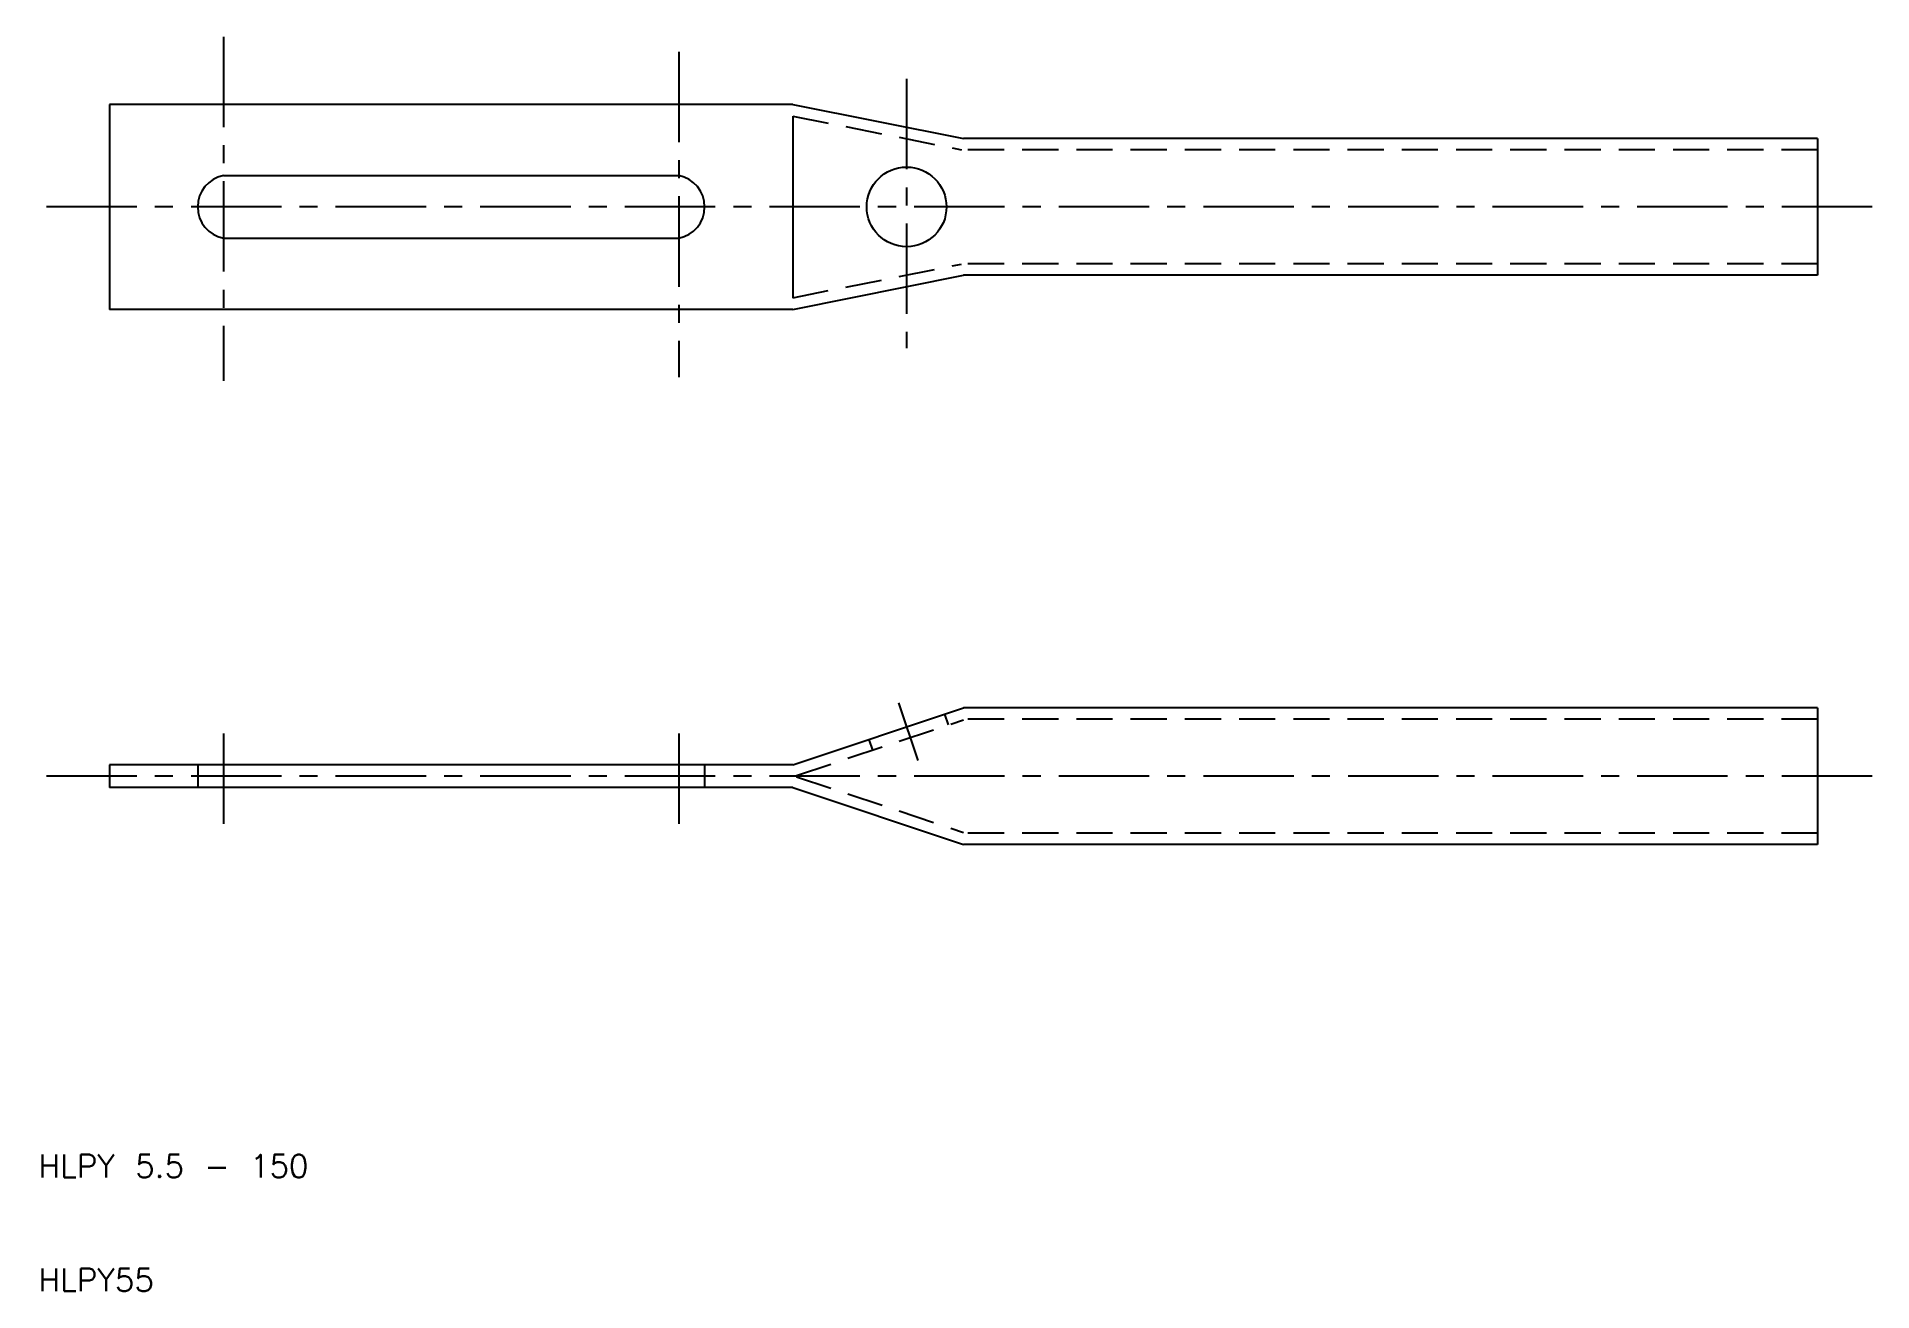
# Model space of a CAD drawing. Extents: x 270 to 431, y 4 to 114.
import ezdxf

# ---------------------------------------------------------------- set-up
doc = ezdxf.new("R2010")
doc.units = 0
doc.header["$LTSCALE"] = 0.25
doc.linetypes.add('CENTER', pattern=[50.8, 31.75, -6.35, 6.35, -6.35])
doc.linetypes.add('DASHED', pattern=[19.05, 12.7, -6.35])
doc.layers.get('0').update_dxf_attribs({"linetype": 'CONTINUOUS'})
doc.layers.add('CENTER', color=1, linetype='CENTER')
doc.styles.get("Standard").update_dxf_attribs({"font": 'txt.shx'})

msp = doc.modelspace()

# ---------------------------------------------------------------- linework, layer by layer
for p, q in [((336.05, 108.25), (276.05, 108.25)), ((276.05, 108.25), (276.05, 90.25)), ((336.05, 108.25), (351.05, 105.25)), ((336.05, 107.23), (336.05, 91.27)), ((426.05, 105.25), (351.05, 105.25)), ((426.05, 105.25), (426.05, 93.25)), ((286.05, 102), (326.05, 102)), ((286.05, 96.5), (326.05, 96.5)), ((336.05, 90.25), (351.05, 93.25)), ((426.05, 93.25), (351.05, 93.25)), ((336.05, 90.25), (276.05, 90.25)), ((336.05, 50.25), (351.05, 55.25)), ((426.05, 55.25), (351.05, 55.25)), ((426.05, 55.25), (426.05, 43.25)), ((336.05, 50.25), (276.05, 50.25)), ((276.05, 50.25), (276.05, 48.25)), ((336.05, 48.25), (276.05, 48.25)), ((336.05, 48.25), (351.05, 43.25)), ((426.05, 43.25), (351.05, 43.25))]:
    msp.add_line(p, q)
at = {"color": 3, "linetype": 'DASHED'}
for p, q in [((336.05, 107.23), (350.86, 104.27)), ((426.05, 104.25), (351.05, 104.25)), ((336.05, 91.27), (350.86, 94.23)), ((426.05, 94.25), (351.05, 94.25)), ((336.37, 49.31), (351.05, 54.2)), ((349.37, 54.69), (349.69, 53.75)), ((426.05, 54.25), (351.05, 54.25)), ((342.73, 52.48), (343.05, 51.53)), ((283.8, 50.25), (283.8, 48.25)), ((328.3, 50.25), (328.3, 48.25)), ((336.37, 49.2), (351.05, 44.31)), ((426.05, 44.25), (351.05, 44.25))]:
    msp.add_line(p, q, dxfattribs=at)
msp.add_circle((346.05, 99.25), 3.5)
for centre, start, end in [((286.61, 99.25), 101.4212, 258.5788), ((325.5, 99.25), 281.4212, 78.5788)]:
    msp.add_arc(centre, 2.81, start, end)
at = {"layer": 'CENTER', "color": 1, "linetype": 'CENTER'}
for p, q in [((286.05, 114.2), (286.05, 83.97)), ((326.05, 112.88), (326.05, 84.29)), ((346.05, 110.49), (346.05, 86.83)), ((430.85, 99.25), (269.66, 99.25)), ((345.35, 55.69), (347.04, 50.62)), ((286.05, 52.99), (286.05, 43.92)), ((326.05, 52.99), (326.05, 44.51)), ((430.85, 49.25), (269.66, 49.25))]:
    msp.add_line(p, q, dxfattribs=at)

# ---------------------------------------------------------------- texts
for s, p in [('HLPY 5.5 - 150', (269.84, 14)), ('HLPY55', (269.84, 4))]:
    msp.add_text(s, height=2).set_placement(p)

doc.saveas('drawing.dxf')
